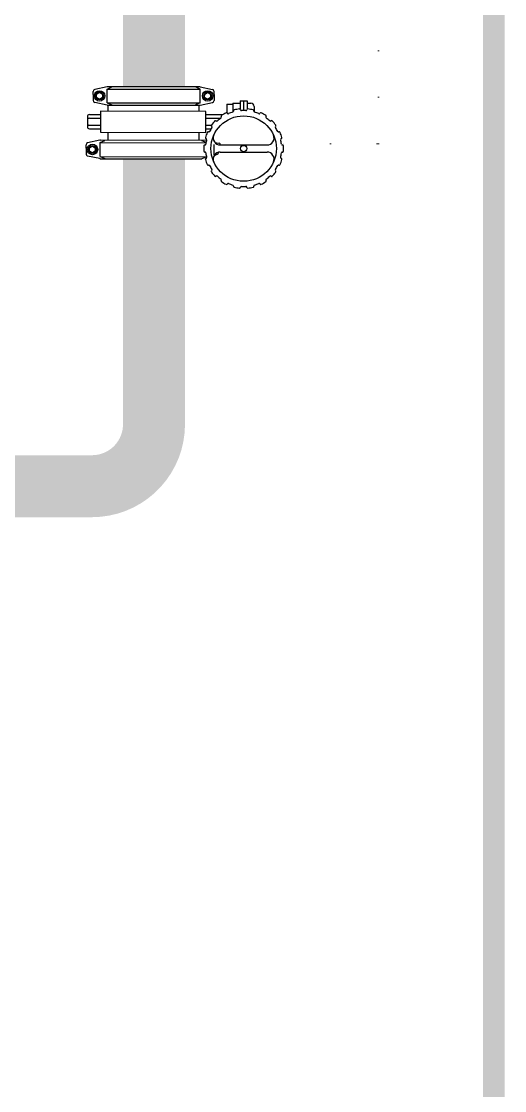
# Model space of a CAD drawing. Extents: x -6531732 to 89637, y -8915 to 32458.
# Drawn here: x 71963 to 72743, y 18383 to 20109 of the extents above; entities that cross this region are included whole.
import ezdxf

# ---------------------------------------------------------------- set-up
doc = ezdxf.new("R2010")
doc.units = 0
doc.linetypes.add('ACAD_ISO07W100', pattern=[3, 0, -3])
doc.linetypes.add('CONTINU', pattern=[0])
doc.layers.add('SAN-MC-Circuit_Informatii', color=83, linetype='ACAD_ISO07W100', lineweight=25)
doc.layers.add('SAN-MC-Sprinklere', color=4, linetype='SPK_LINE', lineweight=25)
doc.layers.add('SAN-MC-TEXT', color=7, linetype='Continuous')
doc.styles.get("Standard").update_dxf_attribs({"font": 'arial.ttf'})
doc.linetypes.add('SPK_LINE', pattern='A,300,-250,["SPK",Standard,S=0.5,R=0,X=-130.5,Y=-30.5],-100', length=650)

msp = doc.modelspace()

# ---------------------------------------------------------------- linework, layer by layer
at = {"layer": 'SAN-MC-Circuit_Informatii', "linetype": 'ACAD_ISO07W100', "lineweight": 0, "ltscale": 25, "elevation": 1784.1}
msp.add_lwpolyline([(72539.2, 19911), (72539.2, 24573.1)], dxfattribs=at)
at = {"layer": 'SAN-MC-Circuit_Informatii', "linetype": 'ACAD_ISO07W100', "lineweight": 0, "ltscale": 25}
msp.add_lwpolyline([(72537.1, 19911), (72382.8, 19911)], dxfattribs=at)
at = {"layer": 'SAN-MC-Sprinklere', "color": 44, "linetype": 'CONTINU', "ltscale": 0.3, "const_width": 100}
msp.add_lwpolyline([(72177.3, 20003.1), (72177.3, 20520.9)], dxfattribs=at)
msp.add_lwpolyline([(71417, 19358.5), (72077.3, 19358.5, 0.414214), (72177.3, 19458.5), (72177.3, 19886.8)], format="xyb", dxfattribs=at)
at = {"layer": 'SAN-MC-TEXT'}
for p, q in [((72101.6, 20003), (72081.7, 19998.7)), ((72101.8, 19999.4), (72109.4, 20002.9)), ((72101.8, 19999.4), (72251.5, 19999.4)), ((72101.8, 19977), (72101.8, 19999.4)), ((72250.7, 20003.1), (72102.6, 20003.1)), ((72251.5, 19999.4), (72244, 20002.9)), ((72251.5, 19977), (72251.5, 19999.4)), ((72251.7, 20003), (72271.7, 19998.7)), ((72079.1, 19990.5), (72079.1, 19995.6)), ((72079.1, 19990.5), (72079.1, 19980.9)), ((72084.7, 19991), (72089.5, 19993.7)), ((72084.7, 19985.5), (72084.7, 19991)), ((72089.4, 19982.8), (72084.7, 19985.5)), ((72094.1, 19985.5), (72089.4, 19982.8)), ((72089.5, 19993.7), (72094.2, 19991)), ((72094.2, 19991), (72094.1, 19985.5)), ((72259, 19985.5), (72259.1, 19991)), ((72263.8, 19982.8), (72259, 19985.5)), ((72259.1, 19991), (72263.8, 19993.7)), ((72263.8, 19993.7), (72268.5, 19991)), ((72268.5, 19985.5), (72263.8, 19982.8)), ((72268.5, 19991), (72268.5, 19985.5)), ((72274.2, 19990.5), (72274.2, 19995.6)), ((72274.2, 19990.5), (72274.2, 19980.9)), ((72316.2, 19980.4, 1427.3), (72327.6, 19980.4, 1427.3)), ((72316.2, 19980.4, 1427.3), (72316.2, 19966.9, 1427.3)), ((72321.9, 19980.4, 1427.3), (72321.9, 19964.7, 1427.3)), ((72327.6, 19980.4, 1427.3), (72327.6, 19966.9, 1427.3)), ((72101.6, 19973.4), (72081.7, 19977.7)), ((72101.8, 19977), (72251.5, 19977)), ((72101.8, 19977), (72109.4, 19973.6)), ((72102.6, 19973.3), (72250.7, 19973.3)), ((72102.6, 19973.3), (72102.6, 19963.7)), ((72251.5, 19977), (72244, 19973.6)), ((72249.7, 19972.9, 713.6), (72249.7, 19963.3, 713.6)), ((72251.7, 19973.4), (72271.7, 19977.7)), ((72295, 19974.7, 1427.3), (72295, 19960.9, 1427.3)), ((72295, 19974.7, 1427.3), (72304.7, 19974.7, 1427.3)), ((72304.7, 19976.7, 1427.3), (72316.2, 19976.7, 1427.3)), ((72304.7, 19976.7, 1427.3), (72304.7, 19962.3, 1427.3)), ((72304.7, 19974.7, 1427.3), (72304.7, 19962.3, 1427.3)), ((72305.4, 19964.1, 1427.3), (72305.4, 19963.8, 1427.3)), ((72316.6, 19966, 1427.3), (72316.7, 19965.6, 1427.3)), ((72327.1, 19966, 1427.3), (72327.1, 19965.8, 1427.3)), ((72327.6, 19976.7, 1427.3), (72333.3, 19976.7, 1427.3)), ((72338.4, 19964.1, 1427.3), (72338.3, 19963.6, 1427.3)), ((72339, 19971, 1427.3), (72339, 19962.3, 1427.3)), ((72069.8, 19954.6, 713.6), (72069.8, 19938.6, 713.6)), ((72073.2, 19958, 713.6), (72091.2, 19958, 713.6)), ((72073.2, 19952.3, 713.6), (72091.2, 19952.3, 713.6)), ((72287.5, 19957.6, 1427.3), (72261.1, 19957.6, 1427.3)), ((72284.3, 19951.9, 1427.3), (72261.1, 19951.9, 1427.3)), ((72277.5, 19948, 1427.3), (72277.9, 19947.7, 1427.3)), ((72285.6, 19954.8, 1427.3), (72285.7, 19954.5, 1427.3)), ((72295.5, 19960.5, 1427.3), (72295.7, 19960.1, 1427.3)), ((72348.3, 19960.5, 1427.3), (72348.1, 19960.2, 1427.3)), ((72358.1, 19954.8, 1427.3), (72357.9, 19954.4, 1427.3)), ((72366.2, 19948, 1427.3), (72366, 19947.8, 1427.3)), ((72073.2, 19940.9, 713.6), (72091.2, 19940.9, 713.6)), ((72073.2, 19935.2, 713.6), (72091.2, 19935.2, 713.6)), ((72102.6, 19929.5), (72102.6, 19916.7)), ((72249.7, 19929, 713.6), (72249.7, 19916.2, 713.6)), ((72269.7, 19940.5, 1427.3), (72261.1, 19940.5, 1427.3)), ((72269.1, 19934.7, 1427.3), (72261.1, 19934.7, 1427.3)), ((72265, 19930.1, 1427.3), (72265.4, 19930, 1427.3)), ((72270.2, 19939.2, 1427.3), (72270.4, 19939.1, 1427.3)), ((72373.5, 19939.2, 1427.3), (72373.2, 19939, 1427.3)), ((72378.8, 19930.1, 1427.3), (72378.6, 19930.1, 1427.3)), ((72090.1, 19916.6), (72070.1, 19912.3)), ((72090.3, 19913), (72097.8, 19916.5)), ((72090.3, 19913), (72261.2, 19912.6, 713.6)), ((72090.3, 19890.6), (72090.3, 19913)), ((72261.2, 19916.2, 713.6), (72091.1, 19916.7)), ((72261.3, 19912.9, 713.6), (72254.4, 19916, 713.6)), ((72261, 19919.4, 1427.3), (72261.3, 19919.3, 1427.3)), ((72274.3, 19892.9, 713.6), (72274.3, 19909.8, 713.6)), ((72275.3, 19913.3, 713.6), (72282.1, 19911.8, 713.6)), ((72382.7, 19919.4, 1427.3), (72382.3, 19919.3, 1427.3)), ((72067.6, 19904.1), (72067.6, 19909.2)), ((72067.6, 19904.1), (72067.6, 19894.4)), ((72073.2, 19904.6), (72077.9, 19907.3)), ((72073.2, 19899.1), (72073.2, 19904.6)), ((72077.9, 19896.4), (72073.2, 19899.1)), ((72077.9, 19907.3), (72082.6, 19904.5)), ((72082.6, 19899.1), (72077.9, 19896.4)), ((72082.6, 19904.5), (72082.6, 19899.1)), ((72259.2, 19909.1, 1427.3), (72259.7, 19909.1, 1427.3)), ((72259.2, 19897.6, 1427.3), (72259.5, 19897.6, 1427.3)), ((72284.2, 19909.1, 1427.3), (72359.6, 19909.1, 1427.3)), ((72284.2, 19897.6, 1427.3), (72359.6, 19897.6, 1427.3)), ((72384.5, 19897.6, 1427.3), (72384.1, 19897.6, 1427.3)), ((72384.5, 19909.1, 1427.3), (72384.3, 19909.1, 1427.3)), ((72090.1, 19887), (72070.1, 19891.3)), ((72090.3, 19890.6), (72261.9, 19890.1, 713.6)), ((72090.3, 19890.6), (72097.8, 19887.1)), ((72091.1, 19886.9), (72254.4, 19886.7, 713.6)), ((72261.9, 19890.1, 713.6), (72254.4, 19886.7, 713.6)), ((72261, 19887.3, 1427.3), (72261.5, 19887.4, 1427.3)), ((72265, 19876.6, 1427.3), (72265.2, 19876.6, 1427.3)), ((72378.8, 19876.6, 1427.3), (72378.4, 19876.7, 1427.3)), ((72382.7, 19887.3, 1427.3), (72382.5, 19887.4, 1427.3)), ((72270.2, 19867.4, 1427.3), (72270.5, 19867.7, 1427.3)), ((72277.5, 19858.7, 1427.3), (72277.7, 19858.9, 1427.3)), ((72366.2, 19858.7, 1427.3), (72365.9, 19859, 1427.3)), ((72373.5, 19867.4, 1427.3), (72373.3, 19867.6, 1427.3)), ((72285.6, 19851.9, 1427.3), (72285.8, 19852.3, 1427.3)), ((72295.5, 19846.2, 1427.3), (72295.6, 19846.5, 1427.3)), ((72305.4, 19842.6, 1427.3), (72305.4, 19842.9, 1427.3)), ((72316.6, 19840.7, 1427.3), (72316.7, 19841.1, 1427.3)), ((72327.1, 19840.7, 1427.3), (72327.1, 19840.9, 1427.3)), ((72348.3, 19846.2, 1427.3), (72348, 19846.6, 1427.3)), ((72358.1, 19851.9, 1427.3), (72358, 19852.2, 1427.3))]:
    msp.add_line(p, q, dxfattribs=at)
at = {"layer": 'SAN-MC-TEXT', "color": 254, "true_color": 0xddb3d4, "const_width": 35}
msp.add_lwpolyline([(72409.4, 20262), (72725.3, 20262), (72725.3, 17776.8)], dxfattribs=at)
at = {"layer": 'SAN-MC-TEXT', "elevation": 713.6}
msp.add_lwpolyline([(72261.1, 19963.3), (72091.2, 19963.7), (72091.2, 19929.5), (72261.1, 19929)], close=True, dxfattribs=at)
at = {"layer": 'SAN-MC-TEXT'}
for centre, radius in [((72089.5, 19988.2), 8.47), ((72263.8, 19988.2), 8.47), ((72089.5, 19988.2), 6.35), ((72263.8, 19988.2), 6.35), ((72321.9, 19903.3, 1427.3), 52.8), ((72078, 19901.8), 8.47), ((72078, 19901.8), 6.35), ((72321.9, 19903.3, 1427.3), 5.14)]:
    msp.add_circle(centre, radius, dxfattribs=at)
for centre, radius, start, end in [((72082.3, 19995.6), 3.21, 102.1139, 180), ((72102.6, 19998.5), 4.58, 90, 102.1139), ((72250.7, 19998.5), 4.58, 77.8861, 90), ((72271, 19995.6), 3.21, 360, 77.8861), ((72082.3, 19980.9), 3.21, 180, 257.8861), ((72271, 19980.9), 3.21, 282.1139, 360), ((72102.6, 19977.9), 4.58, 257.8861, 270), ((72250.7, 19977.9), 4.58, 270, 282.1139), ((72321.9, 19903.3, 1427.3), 61.4, 106.525, 113.4859), ((72304, 19963.6, 1427.3), 1.43, 286.525, 10), ((72306.8, 19964.3, 1427.3), 1.43, 103.9096, 190), ((72321.9, 19903.3, 1427.3), 64.2, 96.0904, 103.9096), ((72315.2, 19965.8, 1427.3), 1.43, 4.7881, 96.0904), ((72318.1, 19966, 1427.3), 1.43, 184.7881, 273.4859), ((72321.9, 19903.3, 1427.3), 61.4, 86.525, 93.4859), ((72325.7, 19966, 1427.3), 1.43, 266.525, 350), ((72328.5, 19965.8, 1427.3), 1.43, 83.9096, 170), ((72321.9, 19903.3, 1427.3), 64.2, 76.0904, 83.9096), ((72333.3, 19971, 1427.3), 5.71, 360, 90), ((72337, 19964.3, 1427.3), 1.43, 344.7881, 76.0904), ((72339.7, 19963.6, 1427.3), 1.43, 164.7881, 253.4859), ((72321.9, 19903.3, 1427.3), 61.4, 66.525, 73.4859), ((72073.2, 19954.6, 713.6), 3.43, 90, 180), ((72073.2, 19948.9, 713.6), 3.43, 90, 180), ((72073.2, 19944.3, 713.6), 3.43, 180, 270), ((72321.9, 19903.3, 1427.3), 64.2, 136.0904, 143.9096), ((72276.6, 19946.9, 1427.3), 1.43, 44.7881, 136.0904), ((72278.7, 19948.9, 1427.3), 1.43, 224.7881, 313.4859), ((72321.9, 19903.3, 1427.3), 61.4, 126.525, 133.4859), ((72284.5, 19953.8, 1427.3), 1.43, 306.525, 30), ((72286.8, 19955.5, 1427.3), 1.43, 123.9096, 210), ((72321.9, 19903.3, 1427.3), 64.2, 116.0904, 123.9096), ((72294.3, 19959.7, 1427.3), 1.43, 24.7881, 116.0904), ((72296.8, 19960.9, 1427.3), 1.43, 204.7881, 293.4859), ((72346.9, 19960.9, 1427.3), 1.43, 246.525, 330), ((72349.5, 19959.7, 1427.3), 1.43, 63.9096, 150), ((72321.9, 19903.3, 1427.3), 64.2, 56.0904, 63.9096), ((72356.9, 19955.5, 1427.3), 1.43, 324.7881, 56.0904), ((72359.2, 19953.8, 1427.3), 1.43, 144.7881, 233.4859), ((72321.9, 19903.3, 1427.3), 61.4, 46.525, 53.4859), ((72365.1, 19948.9, 1427.3), 1.43, 226.525, 310), ((72367.1, 19946.9, 1427.3), 1.43, 43.9096, 130), ((72321.9, 19903.3, 1427.3), 64.2, 36.0904, 43.9096), ((72073.2, 19938.6, 713.6), 3.43, 180, 270), ((72321.9, 19903.3, 1427.3), 64.2, 156.0904, 163.9096), ((72264.5, 19928.8, 1427.3), 1.43, 64.7881, 156.0904), ((72265.7, 19931.4, 1427.3), 1.43, 244.7881, 333.4859), ((72321.9, 19903.3, 1427.3), 61.4, 146.525, 153.4859), ((72271.1, 19940.3, 1427.3), 1.43, 143.9096, 230), ((72269.5, 19938, 1427.3), 1.43, 326.525, 50), ((72374.3, 19938, 1427.3), 1.43, 124.7881, 213.4859), ((72321.9, 19903.3, 1427.3), 61.4, 26.525, 33.4859), ((72372.6, 19940.3, 1427.3), 1.43, 304.7881, 36.0904), ((72378.1, 19931.4, 1427.3), 1.43, 206.525, 290), ((72379.3, 19928.8, 1427.3), 1.43, 23.9096, 110), ((72321.9, 19903.3, 1427.3), 64.2, 16.0904, 23.9096), ((72070.8, 19909.2), 3.21, 102.1139, 180), ((72091.1, 19912.1), 4.58, 90, 102.1139), ((72259.5, 19910.5, 1427.3), 1.43, 264.7881, 353.4859), ((72261.5, 19920.8, 1427.3), 1.43, 163.9096, 250), ((72321.9, 19903.3, 1427.3), 61.4, 166.525, 173.4859), ((72261.2, 19911.6, 713.6), 4.58, 77.8861, 90), ((72260.8, 19918, 1427.3), 1.43, 346.525, 70), ((72284.2, 19920.5, 1427.3), 11.4, 155.5567, 270), ((72281.5, 19908.7, 713.6), 3.21, 360, 77.8861), ((72359.6, 19920.5, 1427.3), 11.4, 270, 24.4433), ((72382.9, 19918, 1427.3), 1.43, 104.7881, 193.4859), ((72321.9, 19903.3, 1427.3), 61.4, 6.525, 13.4859), ((72382.2, 19920.8, 1427.3), 1.43, 284.7881, 16.0904), ((72384.3, 19910.5, 1427.3), 1.43, 186.525, 270), ((72070.8, 19894.4), 3.21, 180, 257.8861), ((72321.9, 19903.3, 1427.3), 64.2, 176.0904, 183.9096), ((72259.2, 19907.6, 1427.3), 1.43, 84.7881, 176.0904), ((72259.2, 19899.1, 1427.3), 1.43, 183.9096, 270), ((72259.5, 19896.2, 1427.3), 1.43, 6.525, 90), ((72321.9, 19903.3, 1427.3), 61.4, 186.525, 193.4859), ((72284.2, 19886.2, 1427.3), 11.4, 90, 204.4433), ((72274.3, 19901.3, 713.6), 8.47, 274.1462, 332.1549), ((72359.6, 19886.2, 1427.3), 11.4, 335.5567, 90), ((72321.9, 19903.3, 1427.3), 61.4, 346.525, 353.4859), ((72384.3, 19896.2, 1427.3), 1.43, 84.7881, 173.4859), ((72384.5, 19899.1, 1427.3), 1.43, 264.7881, 356.0904), ((72384.5, 19907.6, 1427.3), 1.43, 3.9096, 90), ((72321.9, 19903.3, 1427.3), 64.2, 356.0904, 3.9096), ((72091.1, 19891.5), 4.58, 257.8861, 270), ((72261.5, 19885.9, 1427.3), 1.43, 104.7881, 196.0904), ((72321.9, 19903.3, 1427.3), 64.2, 196.0904, 203.9096), ((72260.8, 19888.7, 1427.3), 1.43, 284.7881, 13.4859), ((72264.5, 19877.9, 1427.3), 1.43, 203.9096, 290), ((72265.7, 19875.3, 1427.3), 1.43, 26.525, 110), ((72321.9, 19903.3, 1427.3), 61.4, 206.525, 213.4859), ((72321.9, 19903.3, 1427.3), 61.4, 326.525, 333.4859), ((72378.1, 19875.3, 1427.3), 1.43, 64.7881, 153.4859), ((72379.3, 19877.9, 1427.3), 1.43, 244.7881, 336.0904), ((72321.9, 19903.3, 1427.3), 64.2, 336.0904, 343.9096), ((72382.9, 19888.7, 1427.3), 1.43, 166.525, 250), ((72382.2, 19885.9, 1427.3), 1.43, 343.9096, 70), ((72271.1, 19866.4, 1427.3), 1.43, 124.7881, 216.0904), ((72321.9, 19903.3, 1427.3), 64.2, 216.0904, 223.9096), ((72269.5, 19868.7, 1427.3), 1.43, 304.7881, 33.4859), ((72276.6, 19859.8, 1427.3), 1.43, 223.9096, 310), ((72278.7, 19857.8, 1427.3), 1.43, 46.525, 130), ((72321.9, 19903.3, 1427.3), 61.4, 226.525, 233.4859), ((72321.9, 19903.3, 1427.3), 61.4, 306.525, 313.4859), ((72365.1, 19857.8, 1427.3), 1.43, 44.7881, 133.4859), ((72367.1, 19859.8, 1427.3), 1.43, 224.7881, 316.0904), ((72321.9, 19903.3, 1427.3), 64.2, 316.0904, 323.9096), ((72374.3, 19868.7, 1427.3), 1.43, 146.525, 230), ((72372.6, 19866.4, 1427.3), 1.43, 323.9096, 50), ((72284.5, 19852.9, 1427.3), 1.43, 324.7881, 53.4859), ((72286.8, 19851.2, 1427.3), 1.43, 144.7881, 236.0904), ((72321.9, 19903.3, 1427.3), 64.2, 236.0904, 243.9096), ((72294.3, 19846.9, 1427.3), 1.43, 243.9096, 330), ((72296.9, 19845.7, 1427.3), 1.43, 66.525, 150), ((72321.9, 19903.3, 1427.3), 61.4, 246.525, 253.4859), ((72304, 19843.1, 1427.3), 1.43, 350, 73.475), ((72306.8, 19842.4, 1427.3), 1.43, 170, 256.0904), ((72321.9, 19903.3, 1427.3), 64.2, 256.0904, 263.9096), ((72315.2, 19840.9, 1427.3), 1.43, 263.9096, 355.2119), ((72318.1, 19840.7, 1427.3), 1.43, 86.5141, 175.2119), ((72321.9, 19903.3, 1427.3), 61.4, 266.5141, 273.475), ((72325.7, 19840.7, 1427.3), 1.43, 10, 93.475), ((72328.5, 19840.9, 1427.3), 1.43, 190, 276.0904), ((72321.9, 19903.3, 1427.3), 64.2, 276.0904, 283.9096), ((72337, 19842.4, 1427.3), 1.43, 283.9096, 15.2119), ((72339.7, 19843.1, 1427.3), 1.43, 106.5141, 195.2119), ((72321.9, 19903.3, 1427.3), 61.4, 286.525, 293.4859), ((72346.9, 19845.7, 1427.3), 1.43, 24.7881, 113.4859), ((72349.5, 19846.9, 1427.3), 1.43, 204.7881, 296.0904), ((72321.9, 19903.3, 1427.3), 64.2, 296.0904, 303.9096), ((72356.9, 19851.2, 1427.3), 1.43, 303.9096, 30), ((72359.3, 19852.9, 1427.3), 1.43, 126.525, 210)]:
    msp.add_arc(centre, radius, start, end, dxfattribs=at)

doc.saveas('drawing.dxf')
